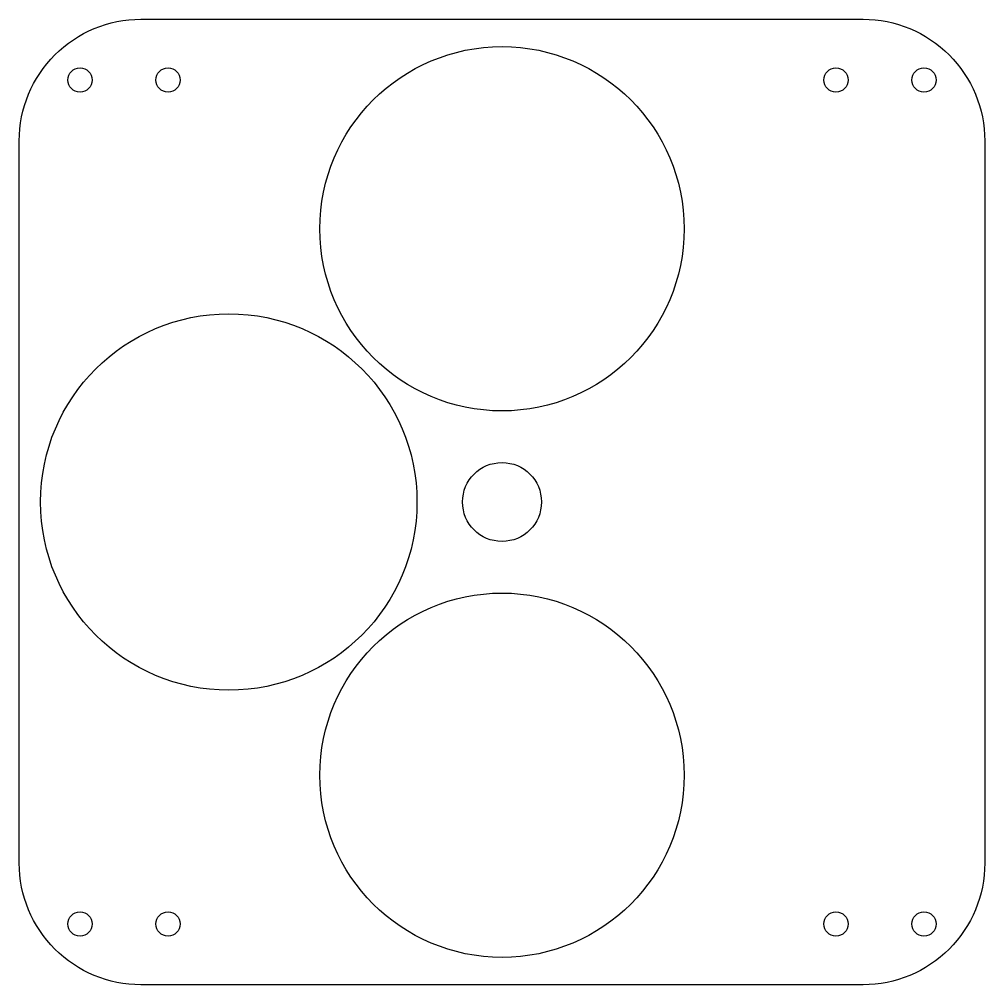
# Model space of a CAD drawing. Header units: millimetres. Extents: x -79 to 79, y -80 to 79.
import ezdxf

# ---------------------------------------------------------------- set-up
doc = ezdxf.new("R2010")
doc.units = ezdxf.units.MM
doc.layers.get('0').update_dxf_attribs({"linetype": 'CONTINUOUS'})

msp = doc.modelspace()

# ---------------------------------------------------------------- linework, layer by layer
msp.add_lwpolyline([(-59.5, -79.5, -0.414214), (-79.5, -59.5), (-79.5, 59.5, -0.414214), (-59.5, 79.5), (59.5, 79.5, -0.414214), (79.5, 59.5), (79.5, -59.5, -0.414214), (59.5, -79.5)], format="xyb", close=True)
for centre, radius in [((0, 45), 30), ((-69.5, 69.5), 2), ((-55, 69.5), 2), ((55, 69.5), 2), ((69.5, 69.5), 2), ((-45, 0), 31), ((0, 0), 6.5), ((0, -45), 30), ((-69.5, -69.5), 2), ((-55, -69.5), 2), ((55, -69.5), 2), ((69.5, -69.5), 2)]:
    msp.add_circle(centre, radius)

doc.saveas('drawing.dxf')
